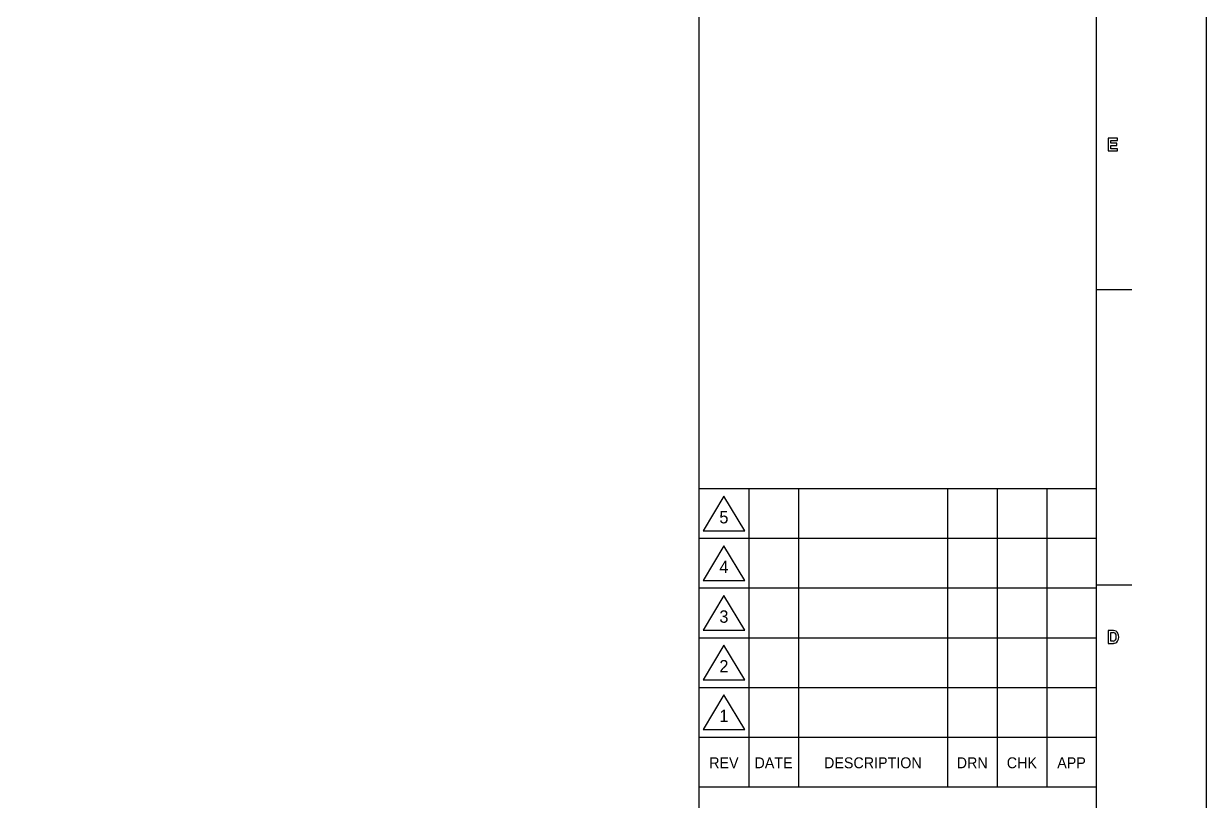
# Model space of a CAD drawing. Header units: millimetres. Extents: x 0 to 841, y 0 to 591.
# Drawn here: x 602.8 to 841, y 137.2 to 293.7 of the extents above; entities that cross this region are included whole.
import ezdxf
from ezdxf.enums import TextEntityAlignment as Align

# ---------------------------------------------------------------- set-up
doc = ezdxf.new("R2010")
doc.units = ezdxf.units.MM
doc.header["$LTSCALE"] = 100
doc.header["$MEASUREMENT"] = 0
doc.layers.get('0').update_dxf_attribs({"linetype": 'CONTINUOUS'})
doc.styles.add('돋움', font='Dotum.ttf')

msp = doc.modelspace()

# ---------------------------------------------------------------- linework, layer by layer
at = {"color": 2, "linetype": 'Continuous'}
msp.add_line((738.85, 16.15), (738.85, 572.65), dxfattribs=at)
at = {"color": 8, "linetype": 'Continuous'}
for p, q in [((823.11, 270.65), (821.25, 270.65)), ((821.25, 270.65), (821.25, 268.09)), ((821.78, 269.65), (821.78, 270.21)), ((821.78, 270.21), (823.11, 270.21)), ((822.96, 269.65), (821.78, 269.65)), ((821.78, 268.52), (821.78, 269.21)), ((821.78, 269.21), (822.96, 269.21)), ((822.96, 269.21), (822.96, 269.65)), ((823.11, 270.21), (823.11, 270.65)), ((821.25, 268.09), (823.11, 268.09)), ((823.11, 268.52), (821.78, 268.52)), ((823.11, 268.09), (823.11, 268.52)), ((819, 240.22), (826, 240.22)), ((819, 180.81), (826, 180.81)), ((822.31, 171.57), (821.25, 171.57)), ((821.25, 171.57), (821.25, 169.01)), ((821.78, 169.45), (821.78, 171.17)), ((821.78, 171.17), (822.22, 171.17)), ((822.21, 169.45), (821.78, 169.45)), ((821.25, 169.01), (822.28, 169.01))]:
    msp.add_line(p, q, dxfattribs=at)
at = {"color": 9}
for p, q in [((738.85, 200.15), (818.85, 200.15)), ((748.85, 200.15), (748.85, 140.15)), ((758.85, 200.15), (758.85, 140.15)), ((788.85, 200.15), (788.85, 140.15)), ((798.85, 200.15), (798.85, 140.15)), ((808.85, 200.15), (808.85, 140.15)), ((738.85, 190.15), (818.85, 190.15)), ((738.85, 180.15), (818.85, 180.15)), ((738.85, 170.15), (818.85, 170.15)), ((738.85, 160.15), (818.85, 160.15)), ((738.85, 150.15), (818.85, 150.15))]:
    msp.add_line(p, q, dxfattribs=at)
at = {"color": 2}
msp.add_line((738.85, 140.15), (818.85, 140.15), dxfattribs=at)
at = {"color": 253, "linetype": 'Continuous'}
msp.add_lwpolyline([(841, 591.3), (0, 591.3), (0, 0), (841, 0)], close=True, dxfattribs=at)
at = {"color": 3, "linetype": 'Continuous'}
msp.add_lwpolyline([(818.85, 572.65), (28.7, 572.65), (28.7, 16.15), (818.85, 16.15)], close=True, dxfattribs=at)
msp.add_lwpolyline([(383.77, 16.15), (738.85, 16.15), (738.85, 200.15)])
at = {"color": 9}
for points in [[(739.65, 191.65), (748.05, 191.65), (743.85, 198.65)], [(739.65, 181.65), (748.05, 181.65), (743.85, 188.65)], [(739.65, 171.65), (748.05, 171.65), (743.85, 178.65)], [(739.65, 161.65), (748.05, 161.65), (743.85, 168.65)], [(739.65, 151.65), (748.05, 151.65), (743.85, 158.65)]]:
    msp.add_lwpolyline(points, close=True, dxfattribs=at)
at = {"color": 8, "linetype": 'Continuous'}
for centre, major_axis, start_param, end_param in [((822.31, 170.58), (0.707, 0.707), 5.958368, 7.068599), ((822.21, 170.08), (0.442, 0.442), 3.927026, 5.227892), ((822.22, 170.54), (0.442, 0.442), 5.733284, 7.068573), ((822.28, 170.01), (-0.707, 0.707), 2.35617, 3.337944), ((821.31, 170.33), (1.1, 1.1), 5.227819, 5.733259), ((821.81, 170.33), (-1.1, 1.1), 3.337995, 4.387584)]:
    msp.add_ellipse(centre, major_axis=major_axis, ratio=1, start_param=start_param, end_param=end_param, dxfattribs=at)

# ---------------------------------------------------------------- texts
at = {"color": 9, "style": '돋움'}
for s, height, p in [('5', 2.5, (743.85, 193.15)), ('4', 2.5, (743.85, 183.15)), ('3', 2.5, (743.85, 173.15)), ('2', 2.5, (743.85, 163.15)), ('1', 2.5, (743.85, 153.15)), ('REV', 2.2, (743.85, 143.87)), ('DATE', 2.2, (753.85, 143.87)), ('DESCRIPTION', 2.2, (773.85, 143.87)), ('DRN', 2.2, (793.85, 143.87)), ('CHK', 2.2, (803.85, 143.87)), ('APP', 2.2, (813.85, 143.87))]:
    msp.add_text(s, height=height, dxfattribs=at).set_placement(p, align=Align.CENTER)

doc.saveas('drawing.dxf')
